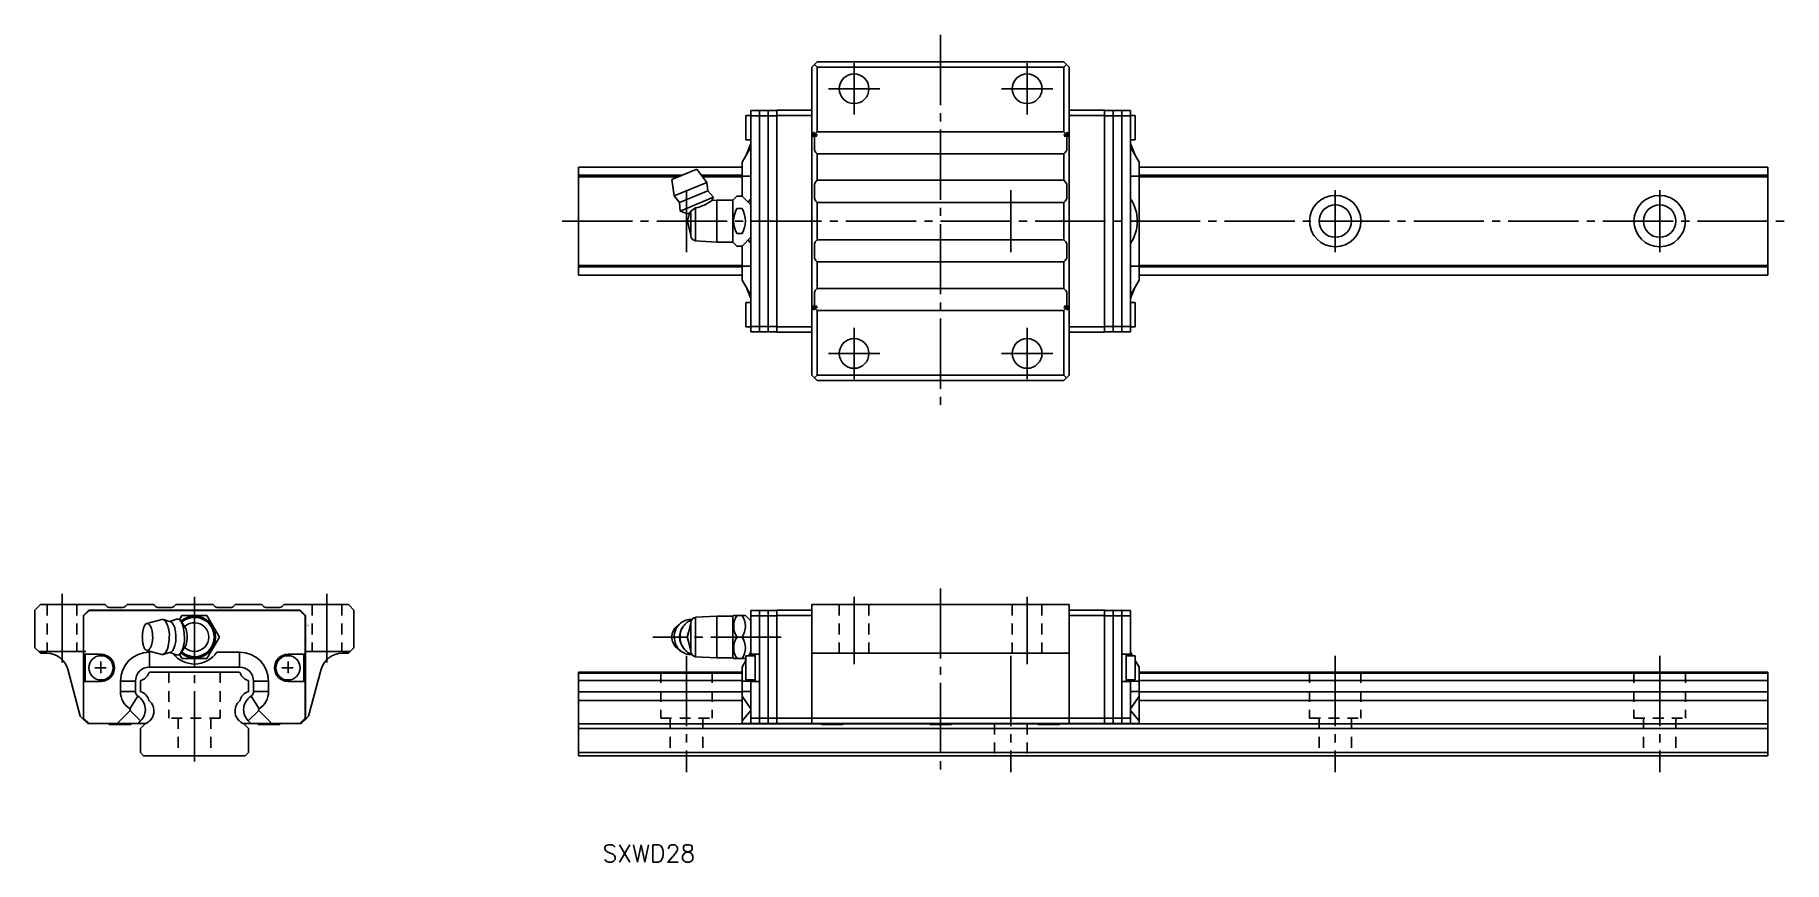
# Model space of a CAD drawing. Extents: x -49 to 274, y 874 to 1027.
import ezdxf

# ---------------------------------------------------------------- set-up
doc = ezdxf.new("R2010")
doc.units = 0
doc.linetypes.add('CENTER', pattern=[17.5, 13, -1.5, 1.5, -1.5])
doc.linetypes.add('DASHED', pattern=[3.5, 2, -1.5])
doc.layers.get('0').update_dxf_attribs({"linetype": 'CONTINUOUS'})
doc.layers.add('CENTER', color=1, linetype='CENTER')
doc.styles.get("Standard").update_dxf_attribs({"font": 'txt.shx', "bigfont": '@extfont2.shx'})

msp = doc.modelspace()

# ---------------------------------------------------------------- linework, layer by layer
at = {"color": 7, "linetype": 'CONTINUOUS'}
for p, q in [((94.86, 1021.32), (94.36, 1020.82)), ((94.36, 963.82), (94.36, 1020.82)), ((95.36, 1021.82), (94.86, 1021.32)), ((95.36, 1020.82), (94.86, 1021.32)), ((95.36, 1021.82), (140.96, 1021.82)), ((95.36, 1008.87), (95.36, 1020.82)), ((95.36, 1020.82), (140.96, 1020.82)), ((141.46, 1021.32), (140.96, 1021.82)), ((141.46, 1021.32), (140.96, 1020.82)), ((140.96, 1020.82), (140.96, 1008.87)), ((141.96, 1020.82), (141.46, 1021.32)), ((141.96, 1020.82), (141.96, 963.82)), ((83.06, 1012.82), (87.86, 1012.82)), ((83.06, 1011.82), (83.06, 1012.82)), ((83.06, 1011.82), (83.06, 1012.82)), ((83.06, 1012.82), (87.86, 1012.82)), ((84.66, 971.82), (84.66, 1012.82)), ((86.26, 971.82), (86.26, 1012.82)), ((87.86, 1012.87), (94.36, 1012.87)), ((87.86, 1011.87), (87.86, 1012.87)), ((94.36, 1012.32), (94.36, 1013.32)), ((94.36, 1011.87), (94.36, 1012.92)), ((141.96, 1012.32), (141.96, 1013.32)), ((141.96, 1012.92), (141.96, 1011.87)), ((148.46, 1012.87), (141.96, 1012.87)), ((148.46, 1011.87), (148.46, 1012.87)), ((153.26, 1012.82), (148.46, 1012.82)), ((150.06, 971.82), (150.06, 1012.82)), ((151.66, 971.82), (151.66, 1012.82)), ((153.26, 1011.82), (153.26, 1012.82)), ((82.16, 1007.37), (82.16, 1011.87)), ((83.06, 1011.87), (82.16, 1011.87)), ((83.06, 992.32), (83.06, 1011.82)), ((83.06, 1011.82), (83.06, 992.32)), ((83.06, 1011.82), (87.86, 1011.82)), ((83.06, 1011.82), (87.86, 1011.82)), ((87.86, 972.77), (87.86, 1011.87)), ((87.86, 1011.87), (94.36, 1011.87)), ((94.36, 972.32), (94.36, 1012.32)), ((94.36, 992.32), (94.36, 1011.87)), ((94.36, 992.32), (94.36, 1011.87)), ((141.96, 972.32), (141.96, 1012.32)), ((148.46, 1011.87), (141.96, 1011.87)), ((141.96, 992.32), (141.96, 1011.87)), ((141.96, 1011.87), (141.96, 992.32)), ((148.46, 972.77), (148.46, 1011.87)), ((153.26, 1011.82), (148.46, 1011.82)), ((154.16, 1011.87), (153.26, 1011.87)), ((153.26, 1011.82), (153.26, 972.82)), ((154.16, 1007.37), (154.16, 1011.87)), ((82.16, 1007.37), (83.06, 1007.37)), ((83.06, 1006.66), (82.18, 1004.5)), ((83.06, 1006.66), (82.18, 1004.5)), ((94.81, 1007.91), (94.81, 1005.74)), ((95.36, 1008.87), (95.1, 1008.62)), ((140.96, 1008.87), (95.36, 1008.87)), ((141.22, 1008.62), (140.96, 1008.87)), ((141.51, 1005.74), (141.51, 1007.91)), ((153.26, 1007.37), (154.16, 1007.37)), ((153.26, 1006.66), (154.14, 1004.5)), ((83.06, 1006.02), (81.46, 1003.25)), ((83.06, 1006.02), (81.46, 1003.25)), ((81.46, 1003.25), (81.46, 1000.65)), ((81.46, 1003.25), (81.46, 1000.65)), ((95.1, 1005.03), (95.36, 1004.77)), ((95.36, 1004.77), (140.96, 1004.77)), ((95.36, 999.87), (95.36, 1004.77)), ((140.96, 1004.77), (141.22, 1005.03)), ((140.96, 1004.77), (140.96, 999.87)), ((153.26, 1006.02), (154.86, 1003.25)), ((154.86, 1003.25), (154.86, 1000.65)), ((81.46, 1002.32), (51.16, 1002.32)), ((51.16, 1002.32), (51.16, 1000.81)), ((70.28, 1000.81), (51.16, 1000.81)), ((51.16, 1000.52), (51.16, 1000.81)), ((51.16, 984.12), (51.16, 1000.52)), ((69.59, 1000.52), (51.16, 1000.52)), ((73.07, 1001.96), (68.45, 1000.05)), ((68.45, 1000.05), (68.9, 996.99)), ((74.92, 999.48), (73.07, 1001.96)), ((81.46, 1000.81), (73.93, 1000.81)), ((81.46, 1000.52), (74.15, 1000.52)), ((81.46, 1000.65), (81.46, 996.92)), ((81.46, 1000.65), (81.46, 996.92)), ((83.06, 1000.65), (81.46, 1000.65)), ((83.06, 1000.65), (81.46, 1000.65)), ((95.36, 999.87), (95.1, 999.62)), ((140.96, 999.87), (95.36, 999.87)), ((141.22, 999.62), (140.96, 999.87)), ((153.26, 1000.65), (154.86, 1000.65)), ((271.16, 1002.32), (154.86, 1002.32)), ((271.16, 1000.81), (154.86, 1000.81)), ((154.86, 1000.65), (154.86, 992.32)), ((271.16, 1000.52), (154.86, 1000.52)), ((271.16, 1000.81), (271.16, 1002.32)), ((271.16, 1000.81), (271.16, 1000.52)), ((271.16, 1000.52), (271.16, 984.12)), ((74.92, 999.48), (68.9, 996.99)), ((68.9, 996.99), (69.86, 995.76)), ((75.1, 997.93), (69.86, 995.76)), ((76.14, 996.74), (69.97, 994.19)), ((75.1, 997.93), (74.92, 999.48)), ((76.14, 996.74), (75.1, 997.93)), ((75.86, 996.14), (76.14, 996.74)), ((80.5, 996.94), (79.76, 996.2)), ((80.5, 996.94), (81.44, 996.94)), ((83.06, 995.32), (81.44, 996.94)), ((94.81, 998.91), (94.81, 996.74)), ((141.51, 996.74), (141.51, 998.91)), ((69.86, 995.76), (69.97, 994.19)), ((69.97, 994.19), (71.36, 993.68)), ((71.36, 993.68), (71.84, 993.88)), ((71.7, 993.82), (71.36, 992.32)), ((71.84, 993.88), (71.96, 994.14)), ((71.96, 994.14), (72.84, 994.77)), ((71.96, 994.14), (71.96, 989.67)), ((72.84, 994.77), (72.84, 988.68)), ((76.76, 996.2), (75.86, 996.14)), ((75.86, 996.14), (75.86, 996.14)), ((75.86, 996.14), (75.86, 996.14)), ((76.76, 996.2), (76.76, 988.45)), ((79.76, 996.2), (76.76, 996.2)), ((79.76, 996.2), (79.76, 988.45)), ((80.5, 994.63), (81.44, 994.63)), ((95.1, 996.03), (95.36, 995.77)), ((95.36, 995.77), (140.96, 995.77)), ((95.36, 995.77), (95.36, 988.87)), ((95.36, 993.97), (95.36, 990.67)), ((140.96, 995.77), (141.22, 996.03)), ((140.96, 988.87), (140.96, 995.77)), ((140.96, 990.67), (140.96, 993.97)), ((71.36, 992.32), (71.96, 989.67)), ((80.5, 990.01), (81.44, 990.01)), ((83.06, 972.82), (83.06, 992.32)), ((83.06, 992.32), (83.06, 972.82)), ((83.06, 992.32), (83.06, 972.82)), ((83.06, 992.32), (87.86, 992.32)), ((94.36, 992.32), (94.36, 972.77)), ((94.36, 972.77), (94.36, 992.32)), ((141.96, 992.32), (141.96, 972.77)), ((141.96, 992.32), (141.96, 972.77)), ((154.86, 992.32), (154.53, 992.32)), ((154.86, 983.99), (154.86, 992.32)), ((72.84, 988.68), (76.76, 988.45)), ((76.76, 988.45), (79.76, 988.45)), ((79.76, 988.45), (80.5, 987.7)), ((80.5, 987.7), (81.44, 987.7)), ((81.44, 987.7), (83.06, 989.32)), ((81.46, 983.99), (81.46, 987.72)), ((81.46, 983.99), (81.46, 987.72)), ((81.46, 983.99), (81.46, 987.72)), ((94.81, 985.74), (94.81, 987.91)), ((95.1, 988.62), (95.36, 988.87)), ((95.36, 988.87), (140.96, 988.87)), ((140.96, 988.87), (141.22, 988.62)), ((141.51, 987.91), (141.51, 985.74)), ((81.46, 984.12), (51.16, 984.12)), ((51.16, 984.12), (51.16, 983.84)), ((81.46, 983.84), (51.16, 983.84)), ((51.16, 982.32), (51.16, 983.84)), ((81.46, 981.39), (81.46, 983.99)), ((83.06, 983.99), (81.46, 983.99)), ((81.46, 981.39), (81.46, 983.99)), ((83.06, 983.99), (81.46, 983.99)), ((81.46, 981.39), (81.46, 983.99)), ((83.06, 983.99), (81.46, 983.99)), ((95.36, 984.77), (95.1, 985.03)), ((140.96, 984.77), (95.36, 984.77)), ((95.36, 984.77), (95.36, 979.87)), ((141.22, 985.03), (140.96, 984.77)), ((140.96, 979.87), (140.96, 984.77)), ((153.26, 983.99), (154.86, 983.99)), ((271.16, 984.12), (154.86, 984.12)), ((154.86, 981.39), (154.86, 983.99)), ((271.16, 983.84), (154.86, 983.84)), ((271.16, 983.84), (271.16, 984.12)), ((271.16, 983.84), (271.16, 982.32)), ((81.46, 982.32), (51.16, 982.32)), ((83.06, 978.62), (81.46, 981.39)), ((83.06, 978.62), (81.46, 981.39)), ((83.06, 978.62), (81.46, 981.39)), ((153.26, 978.62), (154.86, 981.39)), ((271.16, 982.32), (154.86, 982.32)), ((83.06, 977.27), (82.16, 977.27)), ((82.16, 977.27), (82.16, 972.77)), ((83.06, 977.99), (82.18, 980.15)), ((83.06, 977.99), (82.18, 980.15)), ((83.06, 977.99), (82.18, 980.15)), ((94.81, 976.74), (94.81, 978.91)), ((95.1, 979.62), (95.36, 979.87)), ((95.36, 979.87), (140.96, 979.87)), ((140.96, 979.87), (141.22, 979.62)), ((141.51, 978.91), (141.51, 976.74)), ((153.26, 977.99), (154.14, 980.15)), ((154.16, 977.27), (153.26, 977.27)), ((154.16, 977.27), (154.16, 972.77)), ((95.36, 975.77), (95.1, 976.03)), ((140.96, 975.77), (95.36, 975.77)), ((95.36, 975.77), (95.36, 963.82)), ((141.22, 976.03), (140.96, 975.77)), ((140.96, 963.82), (140.96, 975.77)), ((82.16, 972.77), (83.06, 972.77)), ((83.06, 972.82), (83.06, 971.82)), ((83.06, 972.82), (83.06, 971.82)), ((83.06, 972.82), (83.06, 971.82)), ((83.06, 972.82), (87.86, 972.82)), ((83.06, 972.82), (87.86, 972.82)), ((83.06, 972.82), (87.86, 972.82)), ((83.06, 971.82), (87.86, 971.82)), ((83.06, 971.82), (87.86, 971.82)), ((83.06, 971.82), (87.86, 971.82)), ((87.86, 972.77), (94.36, 972.77)), ((87.86, 972.77), (87.86, 971.77)), ((87.86, 971.77), (94.36, 971.77)), ((94.36, 971.72), (94.36, 972.77)), ((94.36, 972.32), (94.36, 971.32)), ((148.46, 972.77), (141.96, 972.77)), ((141.96, 972.77), (141.96, 971.72)), ((141.96, 972.32), (141.96, 971.32)), ((148.46, 971.77), (141.96, 971.77)), ((153.26, 972.82), (148.46, 972.82)), ((148.46, 972.77), (148.46, 971.77)), ((153.26, 971.82), (148.46, 971.82)), ((153.26, 972.82), (153.26, 971.82)), ((153.26, 972.77), (154.16, 972.77)), ((94.36, 963.82), (94.86, 963.32)), ((95.36, 963.82), (94.86, 963.32)), ((94.86, 963.32), (95.36, 962.82)), ((95.36, 963.82), (140.96, 963.82)), ((95.36, 962.82), (140.96, 962.82)), ((141.46, 963.32), (140.96, 963.82)), ((140.96, 962.82), (141.46, 963.32)), ((141.46, 963.32), (141.96, 963.82)), ((-48.34, 921.32), (-49.34, 920.32)), ((-49.34, 920.32), (-49.34, 913.32)), ((-47.09, 921.32), (-48.34, 921.32)), ((-41.59, 921.32), (-47.09, 921.32)), ((-36.39, 921.32), (-41.59, 921.32)), ((-39.39, 920.32), (-40.39, 919.32)), ((-40.39, 919.32), (-40.39, 900.32)), ((-39.34, 920.22), (-40.34, 919.22)), ((-39.34, 920.22), (-40.34, 919.22)), ((-40.34, 919.22), (-40.34, 912.12)), ((-40.34, 919.22), (-40.34, 912.12)), ((-39.84, 921.32), (-38.34, 921.32)), ((-0.29, 920.32), (-39.39, 920.32)), ((-39.34, 920.22), (-19.84, 920.22)), ((-19.84, 920.22), (-39.34, 920.22)), ((-36.13, 921.07), (-36.39, 921.32)), ((-33.26, 920.77), (-35.43, 920.77)), ((-32.29, 921.32), (-32.55, 921.07)), ((-27.39, 921.32), (-32.29, 921.32)), ((-27.13, 921.07), (-27.39, 921.32)), ((-24.26, 920.77), (-26.43, 920.77)), ((-23.29, 921.32), (-23.55, 921.07)), ((-16.39, 921.32), (-23.29, 921.32)), ((-22.61, 918.52), (-22.15, 919.32)), ((-22.15, 919.32), (-17.53, 919.32)), ((-18.19, 921.32), (-21.49, 921.32)), ((-21.49, 921.32), (-18.19, 921.32)), ((-19.84, 920.22), (-0.34, 920.22)), ((-19.84, 920.22), (-0.34, 920.22)), ((-0.34, 920.22), (-19.84, 920.22)), ((-17.53, 919.32), (-15.22, 915.32)), ((-16.13, 921.07), (-16.39, 921.32)), ((-13.26, 920.77), (-15.43, 920.77)), ((-12.29, 921.32), (-12.55, 921.07)), ((-7.39, 921.32), (-12.29, 921.32)), ((-7.13, 921.07), (-7.39, 921.32)), ((-4.26, 920.77), (-6.43, 920.77)), ((-3.29, 921.32), (-3.55, 921.07)), ((1.91, 921.32), (-3.29, 921.32)), ((-1.34, 921.32), (0.16, 921.32)), ((-0.34, 920.22), (0.66, 919.22)), ((-0.34, 920.22), (0.66, 919.22)), ((-0.34, 920.22), (0.66, 919.22)), ((-0.29, 920.32), (0.71, 919.32)), ((0.66, 919.22), (0.66, 912.12)), ((0.66, 919.22), (0.66, 912.12)), ((0.66, 919.22), (0.66, 912.12)), ((0.71, 919.32), (0.71, 900.32)), ((1.91, 921.32), (7.41, 921.32)), ((8.66, 921.32), (7.41, 921.32)), ((9.66, 920.32), (8.66, 921.32)), ((9.66, 913.32), (9.66, 920.32)), ((76.76, 919.2), (72.84, 918.97)), ((72.84, 918.97), (72.84, 911.68)), ((79.76, 919.2), (76.76, 919.2)), ((76.76, 919.2), (76.76, 911.45)), ((79.88, 919.32), (79.76, 919.2)), ((79.76, 919.2), (79.76, 911.45)), ((79.88, 919.32), (80.5, 919.32)), ((80.5, 919.32), (81.44, 919.32)), ((81.44, 919.32), (82.06, 919.32)), ((83.06, 918.32), (82.06, 919.32)), ((83.06, 920.22), (83.06, 919.22)), ((83.06, 920.22), (87.86, 920.22)), ((83.06, 920.22), (83.06, 919.22)), ((83.06, 920.22), (87.86, 920.22)), ((83.06, 920.22), (83.06, 919.22)), ((83.06, 920.22), (87.86, 920.22)), ((83.06, 919.22), (87.86, 919.22)), ((83.06, 919.22), (83.06, 912.12)), ((83.06, 919.22), (83.06, 912.12)), ((83.06, 919.22), (87.86, 919.22)), ((83.06, 919.22), (83.06, 912.12)), ((83.06, 919.22), (87.86, 919.22)), ((84.66, 899.32), (84.66, 920.22)), ((86.26, 899.32), (86.26, 920.22)), ((87.86, 920.32), (94.36, 920.32)), ((87.86, 920.32), (87.86, 919.32)), ((87.86, 919.32), (94.36, 919.32)), ((87.86, 919.32), (87.86, 900.32)), ((141.96, 921.32), (94.36, 921.32)), ((94.36, 921.32), (94.36, 920.32)), ((94.36, 920.32), (94.36, 913.82)), ((141.96, 921.32), (141.96, 920.32)), ((148.46, 920.32), (141.96, 920.32)), ((141.96, 920.32), (141.96, 913.82)), ((148.46, 919.32), (141.96, 919.32)), ((148.46, 920.32), (148.46, 919.32)), ((153.26, 920.22), (148.46, 920.22)), ((148.46, 919.32), (148.46, 900.32)), ((153.26, 919.22), (148.46, 919.22)), ((150.06, 899.32), (150.06, 920.22)), ((151.66, 899.32), (151.66, 920.22)), ((153.26, 920.22), (153.26, 919.22)), ((153.26, 919.22), (153.26, 912.12)), ((-25.89, 918.56), (-28.63, 917.81)), ((-25.61, 918.56), (-25.89, 918.56)), ((-24.24, 918.14), (-25.61, 918.56)), ((-23.16, 918.63), (-24.38, 918.18)), ((-21.98, 917.74), (-22.41, 918.3)), ((-21.66, 917.26), (-21.98, 917.74)), ((-21.4, 916.76), (-21.66, 917.26)), ((70.07, 917.9), (69.35, 917.3)), ((71.96, 917.97), (71.36, 915.32)), ((71.96, 917.97), (71.96, 912.67)), ((-49.34, 913.32), (-48.64, 912.62)), ((-48.64, 912.62), (-48.34, 912.32)), ((-48.64, 912.62), (-47.09, 912.62)), ((-48.34, 912.32), (-47.14, 912.32)), ((-47.09, 912.62), (-41.59, 912.62)), ((-41.59, 912.62), (-39.94, 912.62)), ((-28.63, 912.84), (-25.89, 912.08)), ((-28.17, 912.52), (-28.17, 909.75)), ((-28.17, 912.52), (-28.17, 909.75)), ((-25.61, 912.09), (-24.24, 912.51)), ((-24.38, 912.46), (-23.16, 912.02)), ((-22.41, 912.34), (-21.98, 912.9)), ((-21.98, 912.9), (-21.66, 913.39)), ((-21.66, 913.39), (-21.4, 913.89)), ((-15.22, 915.32), (-17.53, 911.32)), ((-11.51, 912.52), (-15.7, 912.52)), ((-11.51, 912.52), (-15.7, 912.52)), ((-11.51, 912.52), (-15.7, 912.52)), ((-11.51, 912.52), (-11.51, 909.75)), ((-11.51, 912.52), (-11.51, 909.75)), ((-11.51, 912.52), (-11.51, 909.75)), ((0.71, 912.62), (1.91, 912.62)), ((7.41, 912.62), (1.91, 912.62)), ((7.41, 912.62), (8.96, 912.62)), ((8.66, 912.32), (7.46, 912.32)), ((8.96, 912.62), (8.66, 912.32)), ((8.96, 912.62), (9.66, 913.32)), ((71.36, 915.32), (71.96, 912.67)), ((80.5, 915.32), (81.44, 915.32)), ((83.06, 912.52), (82.68, 911.87)), ((83.06, 912.52), (82.68, 911.87)), ((83.06, 912.52), (82.68, 911.87)), ((94.36, 913.82), (94.36, 900.32)), ((94.36, 912.32), (141.96, 912.32)), ((141.96, 913.82), (141.96, 900.32)), ((153.26, 912.52), (153.63, 911.87)), ((-43.28, 909.36), (-40.96, 900.69)), ((-40.34, 912.12), (-37.14, 912.12)), ((-40.34, 912.12), (-37.14, 912.12)), ((-40.09, 912.12), (-40.09, 907.12)), ((-40.09, 912.12), (-40.09, 907.12)), ((-38.29, 909.62), (-36.19, 909.62)), ((-37.14, 910.82), (-37.14, 908.62)), ((-28.17, 909.75), (-19.84, 909.75)), ((-28.17, 909.75), (-19.84, 909.75)), ((-25.61, 912.09), (-25.89, 912.08)), ((-22.15, 911.32), (-22.61, 912.13)), ((-17.53, 911.32), (-22.15, 911.32)), ((-11.51, 909.75), (-19.84, 909.75)), ((-11.51, 909.75), (-19.84, 909.75)), ((-11.51, 909.75), (-19.84, 909.75)), ((-3.69, 909.62), (-1.59, 909.62)), ((0.66, 912.12), (-2.54, 912.12)), ((0.66, 912.12), (-2.54, 912.12)), ((0.66, 912.12), (-2.54, 912.12)), ((-2.54, 910.82), (-2.54, 908.62)), ((0.41, 912.12), (0.41, 907.12)), ((0.41, 912.12), (0.41, 907.12)), ((3.6, 909.36), (1.27, 900.69)), ((72.84, 911.68), (76.76, 911.45)), ((76.76, 911.45), (79.76, 911.45)), ((79.76, 911.45), (79.88, 911.32)), ((80.5, 911.32), (79.88, 911.32)), ((80.5, 911.32), (81.44, 911.32)), ((82.06, 911.32), (81.44, 911.32)), ((82.16, 910.96), (81.46, 909.75)), ((82.16, 910.96), (81.46, 909.75)), ((82.16, 910.96), (81.46, 909.75)), ((81.46, 907.15), (81.46, 909.75)), ((81.46, 907.15), (81.46, 909.75)), ((81.46, 907.15), (81.46, 909.75)), ((82.06, 911.32), (82.16, 911.42)), ((82.16, 911.87), (82.16, 907.37)), ((83.86, 911.87), (82.16, 911.87)), ((82.61, 911.87), (82.78, 912.05)), ((83.06, 911.87), (83.06, 912.12)), ((83.06, 912.12), (84.66, 912.12)), ((83.06, 911.87), (83.06, 912.12)), ((83.06, 912.12), (84.66, 912.12)), ((83.06, 911.87), (83.06, 912.12)), ((83.06, 912.12), (84.66, 912.12)), ((83.86, 912.12), (83.86, 907.12)), ((83.86, 912.12), (83.86, 907.12)), ((153.26, 912.12), (151.66, 912.12)), ((152.46, 912.12), (152.46, 907.12)), ((154.16, 911.87), (152.46, 911.87)), ((153.26, 911.87), (153.26, 912.12)), ((154.16, 911.87), (154.16, 907.37)), ((154.16, 910.96), (154.86, 909.75)), ((154.86, 907.15), (154.86, 909.75)), ((-40.34, 907.12), (-40.34, 900.32)), ((-40.34, 907.12), (-40.34, 900.32)), ((-37.14, 907.12), (-40.34, 907.12)), ((-37.14, 907.12), (-40.34, 907.12)), ((-33.54, 907.15), (-30.77, 907.15)), ((-33.54, 907.15), (-30.77, 907.15)), ((-33.54, 905.24), (-33.54, 907.15)), ((-33.54, 905.24), (-33.54, 907.15)), ((-30.77, 905.24), (-30.77, 907.15)), ((-30.77, 905.24), (-30.77, 907.15)), ((-29.84, 907.26), (-29.84, 905.18)), ((-28.04, 908.82), (-28.33, 908.66)), ((-11.64, 908.82), (-28.04, 908.82)), ((-11.64, 908.82), (-11.36, 908.66)), ((-9.84, 907.26), (-9.84, 905.18)), ((-6.14, 907.15), (-8.91, 907.15)), ((-6.14, 907.15), (-8.91, 907.15)), ((-6.14, 907.15), (-8.91, 907.15)), ((-8.91, 905.24), (-8.91, 907.15)), ((-8.91, 905.24), (-8.91, 907.15)), ((-8.91, 905.24), (-8.91, 907.15)), ((-6.14, 905.24), (-6.14, 907.15)), ((-6.14, 905.24), (-6.14, 907.15)), ((-6.14, 905.24), (-6.14, 907.15)), ((-2.54, 907.12), (0.66, 907.12)), ((-2.54, 907.12), (0.66, 907.12)), ((-2.54, 907.12), (0.66, 907.12)), ((0.66, 907.12), (0.66, 900.32)), ((0.66, 907.12), (0.66, 900.32)), ((0.66, 907.12), (0.66, 900.32)), ((81.46, 908.82), (51.16, 908.82)), ((51.16, 908.82), (51.16, 908.66)), ((81.46, 908.66), (51.16, 908.66)), ((51.16, 907.26), (51.16, 908.66)), ((81.46, 907.26), (51.16, 907.26)), ((51.16, 907.26), (51.16, 905.18)), ((81.46, 905.24), (81.46, 907.15)), ((83.06, 907.15), (81.46, 907.15)), ((81.46, 905.24), (81.46, 907.15)), ((83.06, 907.15), (81.46, 907.15)), ((81.46, 905.24), (81.46, 907.15)), ((83.06, 907.15), (81.46, 907.15)), ((82.16, 907.37), (83.86, 907.37)), ((83.06, 907.12), (83.06, 907.37)), ((83.06, 907.12), (83.06, 907.37)), ((83.06, 907.12), (83.06, 907.37)), ((83.06, 907.12), (83.06, 900.32)), ((83.06, 907.12), (84.66, 907.12)), ((83.06, 907.12), (83.06, 900.32)), ((83.06, 907.12), (84.66, 907.12)), ((83.06, 907.12), (84.66, 907.12)), ((83.06, 907.12), (83.06, 900.32)), ((153.26, 907.12), (151.66, 907.12)), ((152.46, 907.37), (154.16, 907.37)), ((153.26, 907.12), (153.26, 907.37)), ((153.26, 907.15), (154.86, 907.15)), ((153.26, 907.12), (153.26, 900.32)), ((271.16, 908.82), (154.86, 908.82)), ((271.16, 908.66), (154.86, 908.66)), ((271.16, 907.26), (154.86, 907.26)), ((154.86, 905.24), (154.86, 907.15)), ((271.16, 908.66), (271.16, 908.82)), ((271.16, 908.66), (271.16, 907.26)), ((271.16, 905.18), (271.16, 907.26)), ((-33.54, 905.24), (-30.77, 905.24)), ((-33.54, 905.24), (-30.77, 905.24)), ((-31.79, 902.05), (-30.31, 904.39)), ((-31.79, 902.05), (-30.31, 904.39)), ((-7.9, 902.05), (-9.38, 904.39)), ((-7.9, 902.05), (-9.38, 904.39)), ((-7.9, 902.05), (-9.38, 904.39)), ((-6.14, 905.24), (-8.91, 905.24)), ((-6.14, 905.24), (-8.91, 905.24)), ((-6.14, 905.24), (-8.91, 905.24)), ((81.46, 905.18), (51.16, 905.18)), ((51.16, 903.56), (51.16, 905.18)), ((81.46, 903.56), (51.16, 903.56)), ((51.16, 899.27), (51.16, 903.56)), ((83.06, 905.24), (81.46, 905.24)), ((81.46, 904.39), (81.46, 905.24)), ((83.06, 905.24), (81.46, 905.24)), ((81.46, 904.39), (81.46, 905.24)), ((83.06, 905.24), (81.46, 905.24)), ((81.46, 904.39), (81.46, 905.24)), ((81.46, 899.78), (81.46, 904.39)), ((83.06, 902.05), (81.46, 904.39)), ((81.46, 899.78), (81.46, 904.39)), ((83.06, 902.05), (81.46, 904.39)), ((81.46, 899.78), (81.46, 904.39)), ((83.06, 902.05), (81.46, 904.39)), ((153.26, 905.24), (154.86, 905.24)), ((153.26, 902.05), (154.86, 904.39)), ((154.86, 904.39), (154.86, 905.24)), ((271.16, 905.18), (154.86, 905.18)), ((154.86, 899.78), (154.86, 904.39)), ((271.16, 903.56), (154.86, 903.56)), ((271.16, 905.18), (271.16, 903.56)), ((271.16, 903.56), (271.16, 899.27)), ((-40.96, 900.69), (-39.94, 899.67)), ((-40.59, 900.32), (-39.59, 899.32)), ((-39.59, 899.32), (-40.59, 900.32)), ((-40.39, 900.32), (-39.39, 899.32)), ((-40.34, 900.32), (-39.34, 899.32)), ((-40.34, 900.32), (-39.34, 899.32)), ((-39.94, 899.67), (-39.59, 899.32)), ((-34.17, 899.32), (-31.75, 901.74)), ((-34.17, 899.32), (-31.75, 901.74)), ((-31.75, 901.74), (-29.8, 899.78)), ((-31.75, 901.74), (-29.8, 899.78)), ((-30.26, 899.32), (-29.8, 899.78)), ((-30.26, 899.32), (-29.8, 899.78)), ((-7.93, 901.74), (-9.89, 899.78)), ((-7.93, 901.74), (-9.89, 899.78)), ((-7.93, 901.74), (-9.89, 899.78)), ((-9.43, 899.32), (-9.89, 899.78)), ((-9.43, 899.32), (-9.89, 899.78)), ((-9.43, 899.32), (-9.89, 899.78)), ((-5.51, 899.32), (-7.93, 901.74)), ((-5.51, 899.32), (-7.93, 901.74)), ((-5.51, 899.32), (-7.93, 901.74)), ((0.66, 900.32), (-0.34, 899.32)), ((0.66, 900.32), (-0.34, 899.32)), ((0.66, 900.32), (-0.34, 899.32)), ((0.71, 900.32), (-0.29, 899.32)), ((0.91, 900.32), (-0.09, 899.32)), ((0.91, 900.32), (-0.09, 899.32)), ((-0.09, 899.32), (0.26, 899.67)), ((1.27, 900.69), (0.26, 899.67)), ((83.06, 901.74), (81.46, 899.78)), ((83.06, 901.74), (81.46, 899.78)), ((83.06, 901.74), (81.46, 899.78)), ((81.46, 899.32), (81.46, 899.78)), ((81.46, 899.32), (81.46, 899.78)), ((81.46, 899.32), (81.46, 899.78)), ((83.06, 900.32), (83.06, 899.32)), ((83.06, 900.32), (87.86, 900.32)), ((83.06, 900.32), (83.06, 899.32)), ((83.06, 900.32), (87.86, 900.32)), ((83.06, 900.32), (87.86, 900.32)), ((83.06, 900.32), (83.06, 899.32)), ((87.86, 900.32), (94.36, 900.32)), ((87.86, 900.32), (87.86, 899.32)), ((141.96, 900.32), (94.36, 900.32)), ((94.36, 900.32), (94.36, 899.32)), ((148.46, 900.32), (141.96, 900.32)), ((141.96, 900.32), (141.96, 899.32)), ((153.26, 900.32), (148.46, 900.32)), ((148.46, 900.32), (148.46, 899.32)), ((153.26, 901.74), (154.86, 899.78)), ((153.26, 900.32), (153.26, 899.32)), ((154.86, 899.32), (154.86, 899.78)), ((-39.59, 899.32), (-39.39, 899.32)), ((-39.39, 899.32), (-39.34, 899.32)), ((-39.34, 899.32), (-34.17, 899.32)), ((-39.34, 899.32), (-34.17, 899.32)), ((-35.64, 899.32), (-35.64, 899.12)), ((-31.64, 899.12), (-35.64, 899.12)), ((-34.17, 899.32), (-30.26, 899.32)), ((-34.17, 899.32), (-30.26, 899.32)), ((-31.64, 899.12), (-31.64, 899.32)), ((-30.26, 899.32), (-28.86, 899.32)), ((-30.26, 899.32), (-28.86, 899.32)), ((-28.99, 899.27), (-29.84, 898.42)), ((-29.84, 898.42), (-29.84, 893.92)), ((-9.43, 899.32), (-10.82, 899.32)), ((-9.43, 899.32), (-10.82, 899.32)), ((-9.43, 899.32), (-10.82, 899.32)), ((-10.69, 899.27), (-9.84, 898.42)), ((-9.84, 898.42), (-9.84, 893.92)), ((-5.51, 899.32), (-9.43, 899.32)), ((-5.51, 899.32), (-9.43, 899.32)), ((-5.51, 899.32), (-9.43, 899.32)), ((-8.04, 899.32), (-8.04, 899.12)), ((-8.04, 899.12), (-4.04, 899.12)), ((-0.34, 899.32), (-5.51, 899.32)), ((-0.34, 899.32), (-5.51, 899.32)), ((-0.34, 899.32), (-5.51, 899.32)), ((-4.04, 899.12), (-4.04, 899.32)), ((-0.29, 899.32), (-0.34, 899.32)), ((-0.09, 899.32), (-0.29, 899.32)), ((96.16, 899.27), (51.16, 899.27)), ((51.16, 899.27), (51.16, 898.42)), ((271.16, 898.42), (51.16, 898.42)), ((51.16, 898.42), (51.16, 893.92)), ((83.06, 899.32), (81.46, 899.32)), ((83.06, 899.32), (81.46, 899.32)), ((83.06, 899.32), (81.46, 899.32)), ((83.06, 899.32), (87.86, 899.32)), ((83.06, 899.32), (87.86, 899.32)), ((83.06, 899.32), (87.86, 899.32)), ((87.86, 899.32), (94.36, 899.32)), ((141.96, 899.32), (94.36, 899.32)), ((96.16, 899.32), (96.16, 899.12)), ((96.16, 899.12), (100.16, 899.12)), ((100.16, 899.12), (100.16, 899.32)), ((116.16, 899.27), (100.16, 899.27)), ((116.16, 899.32), (116.16, 899.12)), ((116.16, 899.12), (120.16, 899.12)), ((120.16, 899.12), (120.16, 899.32)), ((136.16, 899.27), (120.16, 899.27)), ((136.16, 899.32), (136.16, 899.12)), ((136.16, 899.12), (140.16, 899.12)), ((140.16, 899.12), (140.16, 899.32)), ((271.16, 899.27), (140.16, 899.27)), ((148.46, 899.32), (141.96, 899.32)), ((153.26, 899.32), (148.46, 899.32)), ((153.26, 899.32), (154.86, 899.32)), ((271.16, 898.42), (271.16, 899.27)), ((271.16, 893.92), (271.16, 898.42)), ((-29.84, 893.92), (-29.24, 893.32)), ((-29.24, 893.32), (-10.44, 893.32)), ((-9.84, 893.92), (-10.44, 893.32)), ((271.16, 893.92), (51.16, 893.92)), ((51.16, 893.92), (51.16, 893.32)), ((271.16, 893.32), (51.16, 893.32)), ((271.16, 893.32), (271.16, 893.92))]:
    msp.add_line(p, q, dxfattribs=at)
at = {"color": 3, "linetype": 'DASHED'}
for p, q in [((-47.09, 921.32), (-47.09, 912.62)), ((-41.59, 921.32), (-41.59, 912.62)), ((1.91, 921.32), (1.91, 912.62)), ((7.41, 921.32), (7.41, 912.62)), ((99.41, 921.32), (99.41, 912.32)), ((104.91, 921.32), (104.91, 912.32)), ((131.41, 921.32), (131.41, 912.32)), ((136.91, 921.32), (136.91, 912.32)), ((-24.59, 908.82), (-24.59, 900.32)), ((-15.09, 908.82), (-15.09, 900.32)), ((66.41, 908.82), (66.41, 900.32)), ((75.91, 908.82), (75.91, 900.32)), ((186.41, 908.82), (186.41, 900.32)), ((195.91, 908.82), (195.91, 900.32)), ((246.41, 908.82), (246.41, 900.32)), ((255.91, 908.82), (255.91, 900.32)), ((-15.09, 900.32), (-24.59, 900.32)), ((-22.84, 900.32), (-22.84, 893.32)), ((-16.84, 900.32), (-16.84, 893.32)), ((66.41, 900.32), (75.91, 900.32)), ((68.16, 900.32), (68.16, 893.32)), ((74.16, 900.32), (74.16, 893.32)), ((186.41, 900.32), (195.91, 900.32)), ((188.16, 900.32), (188.16, 893.32)), ((194.16, 900.32), (194.16, 893.32)), ((246.41, 900.32), (255.91, 900.32)), ((248.16, 900.32), (248.16, 893.32)), ((254.16, 900.32), (254.16, 893.32)), ((128.16, 899.27), (128.16, 893.32)), ((134.16, 899.27), (134.16, 893.32))]:
    msp.add_line(p, q, dxfattribs=at)
at = {"color": 7, "linetype": 'CONTINUOUS', "const_width": 1}
for points in [[(95.1, 1008.62), (95.07, 1008.58), (95.04, 1008.54), (95, 1008.5), (94.98, 1008.46), (94.95, 1008.42), (94.93, 1008.38), (94.9, 1008.34), (94.88, 1008.29), (94.87, 1008.25), (94.85, 1008.2), (94.84, 1008.15), (94.83, 1008.1), (94.82, 1008.06), (94.81, 1008.01), (94.81, 1007.96), (94.81, 1007.91)], [(141.51, 1007.91), (141.51, 1007.96), (141.5, 1008.01), (141.5, 1008.06), (141.49, 1008.1), (141.48, 1008.15), (141.47, 1008.2), (141.45, 1008.25), (141.43, 1008.29), (141.41, 1008.34), (141.39, 1008.38), (141.37, 1008.42), (141.34, 1008.46), (141.31, 1008.5), (141.28, 1008.54), (141.25, 1008.58), (141.22, 1008.62)], [(95.1, 976.03), (95.07, 976.07), (95.04, 976.1), (95, 976.14), (94.98, 976.18), (94.95, 976.22), (94.93, 976.27), (94.9, 976.31), (94.88, 976.35), (94.87, 976.4), (94.85, 976.45), (94.84, 976.49), (94.83, 976.54), (94.82, 976.59), (94.81, 976.64), (94.81, 976.69), (94.81, 976.74)], [(141.51, 976.74), (141.51, 976.69), (141.5, 976.64), (141.5, 976.59), (141.49, 976.54), (141.48, 976.49), (141.47, 976.45), (141.45, 976.4), (141.43, 976.35), (141.41, 976.31), (141.39, 976.27), (141.37, 976.22), (141.34, 976.18), (141.31, 976.14), (141.28, 976.1), (141.25, 976.07), (141.22, 976.03)]]:
    msp.add_lwpolyline(points, dxfattribs=at)
at = {"color": 7, "linetype": 'CONTINUOUS'}
for centre, radius in [((102.16, 1016.82), 2.75), ((134.16, 1016.82), 2.75), ((191.16, 992.32), 4.75), ((251.16, 992.32), 4.75), ((191.16, 992.32), 3), ((251.16, 992.32), 3), ((102.16, 967.82), 2.75), ((134.16, 967.82), 2.75), ((-37.14, 909.62), 2.25), ((-2.54, 909.62), 2.25)]:
    msp.add_circle(centre, radius, dxfattribs=at)
for centre, radius, start, end in [((95.81, 1005.74), 1, 180, 225), ((140.51, 1005.74), 1, 315, 0), ((95.81, 998.91), 1, 135, 180), ((140.51, 998.91), 1, 0, 45), ((86.2, 993.81), 4.11, 139.8147, 151.2732), ((86.2, 993.81), 4.11, 139.8147, 151.2732), ((95.81, 996.74), 1, 180, 225), ((140.51, 996.74), 1, 315, 0), ((147.86, 992.54), 6.67, 358.1073, 36.0009), ((71.44, 1001.88), 7.24, 281.1312, 307.648), ((84.5, 992.32), 4.62, 150.0092, 209.9908), ((77.44, 992.32), 4.62, 330.0001, 29.9999), ((147.86, 992.1), 6.67, 323.9991, 1.8927), ((72.96, 989.67), 1, 180, 263.2229), ((86.2, 990.83), 4.11, 208.7268, 220.1853), ((86.2, 990.83), 4.11, 208.7268, 220.1853), ((86.2, 990.83), 4.11, 208.7268, 220.1853), ((95.81, 987.91), 1, 135, 180), ((140.51, 987.91), 1, 0, 45), ((95.81, 985.74), 1, 180, 225), ((140.51, 985.74), 1, 315, 0), ((95.81, 978.91), 1, 135, 180), ((140.51, 978.91), 1, 0, 45), ((-35.43, 921.77), 1, 225, 270), ((-33.26, 921.77), 1, 270, 315), ((-26.43, 921.77), 1, 225, 270), ((-24.26, 921.77), 1, 270, 315), ((-19.84, 915.32), 3.88, 229.2393, 130.7607), ((-19.84, 915.32), 3.64, 229.0058, 130.9942), ((-15.43, 921.77), 1, 225, 270), ((-13.26, 921.77), 1, 270, 315), ((-6.43, 921.77), 1, 225, 270), ((-4.26, 921.77), 1, 270, 315), ((72.96, 917.97), 1, 96.7771, 180), ((83.43, 917.32), 3.54, 145.6279, 214.3721), ((78.52, 917.32), 3.54, 325.6279, 34.3721), ((-27.66, 915.61), 1.81, 173.733, 180.0616), ((-33.19, 915.6), 3.71, 356.9724, 0.0616), ((-33.31, 916.23), 3.87, 353.733, 356.7047), ((-27.68, 915.91), 1.77, 170.1836, 176.7047), ((-33.68, 916.95), 4.32, 350.1836, 352.8665), ((-27.73, 916.2), 1.68, 165.9229, 172.8665), ((-34.9, 918), 5.71, 345.9229, 347.9835), ((-27.83, 916.49), 1.51, 160.0922, 167.9835), ((-51.1, 924.92), 23.24, 340.0922, 340.6158), ((-28.07, 916.82), 1.18, 149.9462, 160.6158), ((-27, 916.2), 2.41, 144.2871, 149.9462), ((-28.57, 917.32), 0.49, 97.1639, 144.2871), ((-28.67, 917.18), 0.628, 42.7713, 85.8209), ((-29.5, 916.42), 1.76, 34.4113, 42.7713), ((-29.18, 916.63), 1.37, 24.8028, 34.4113), ((-33.5, 914.64), 6.13, 22.7591, 24.8028), ((-29.54, 916.3), 1.84, 16.1339, 22.7591), ((-61.2, 907.14), 34.79, 15.7913, 16.1339), ((-29.76, 916.03), 2.12, 10.2366, 15.7913), ((3.28, 922), 31.46, 190.2366, 190.607), ((-29.89, 915.79), 2.29, 5.5412, 10.607), ((-11.39, 917.58), 16.29, 185.5412, 186.2483), ((-29.95, 915.55), 2.37, 1.408, 6.2483), ((-14.02, 915.94), 13.57, 181.408, 182.2531), ((-26.02, 917.56), 1.08, 21.0278, 67.2834), ((-45.58, 910.05), 22.03, 18.6519, 21.0278), ((-28.7, 915.75), 4.21, 354.2322, 18.6519), ((-24.83, 916.88), 1.39, 55.0676, 65.0564), ((-24.4, 917.49), 0.646, 25.4744, 55.0676), ((-3.38, 927.5), 22.64, 205.4744, 206.7542), ((-24.84, 916.68), 1.4, 7.3483, 26.7542), ((1.6, 920.09), 25.26, 187.3483, 189.748), ((-25.08, 915.51), 1.81, 354.0912, 9.748), ((-22.98, 918.15), 0.511, 60.8171, 110.5992), ((-23.21, 917.74), 0.984, 34.9878, 60.8171), ((-25.05, 916.45), 3.23, 7.3525, 34.9878), ((-43.9, 914.02), 22.23, 3.3561, 7.3525), ((-19.84, 915.32), 2.65, 226.8285, 133.1715), ((-26.5, 915.32), 5.31, 344.3386, 15.6614), ((0.66, 918.1), 0.8, 307.9799, 308.6821), ((9.16, 917.85), 0.8, 307.9799, 308.6822), ((71.2, 915.31), 2.75, 156.3696, 179.7225), ((70.91, 915.44), 2.43, 129.9202, 156.3696), ((72.34, 915.33), 3.45, 155.8923, 180.1998), ((72.2, 915.4), 3.29, 130.7852, 155.8923), ((73, 915.31), 3.14, 141.4466, 179.7942), ((73.43, 915.34), 3.46, 163.2854, 180.3436), ((71.92, 915.73), 2.86, 85.1547, 130.7852), ((73.57, 915.3), 3.61, 146.9357, 163.2854), ((73.16, 915.57), 3.11, 109.6894, 146.9357), ((73.76, 915.33), 2.4, 154.7068, 179.7781), ((-47.14, 908.32), 4, 15.0009, 89.9991), ((-28.17, 907.15), 5.37, 90.0008, 179.9992), ((-28.17, 907.15), 5.37, 90.0008, 179.9992), ((-27.66, 915.31), 1.83, 176.9724, 183.2469), ((-33.19, 915), 3.72, 0.1617, 3.2469), ((-27.66, 915.01), 1.81, 180.1617, 186.4986), ((-33.33, 914.37), 3.89, 3.5403, 6.4986), ((-27.69, 914.72), 1.77, 183.5403, 190.0814), ((-33.73, 913.64), 4.37, 7.4277, 10.0814), ((-27.73, 914.43), 1.67, 187.4277, 194.4141), ((-35.07, 912.54), 5.9, 12.4183, 14.4141), ((-27.85, 914.13), 1.5, 192.4183, 200.4132), ((-62.8, 901.12), 35.8, 20.0721, 20.4132), ((-28.09, 913.8), 1.15, 200.0721, 211.1208), ((-27.32, 914.27), 2.06, 211.1208, 217.8884), ((-28.56, 913.3), 0.477, 217.8884, 242.119), ((-28.61, 913.22), 0.381, 242.119, 267.2598), ((-28.66, 913.43), 0.597, 273.2202, 298.7005), ((-28.66, 913.43), 0.589, 298.7005, 314.972), ((-29.37, 914.14), 1.59, 314.972, 324.4048), ((-29.15, 913.98), 1.33, 324.4048, 334.4057), ((-33.02, 915.84), 5.62, 334.4057, 336.6464), ((-29.52, 914.33), 1.81, 336.6464, 343.3865), ((-55.33, 922.03), 28.74, 343.3865, 343.8022), ((-29.75, 914.6), 2.1, 343.8022, 349.4059), ((6.38, 907.84), 34.65, 169.0693, 169.4059), ((-29.88, 914.84), 2.28, 349.0693, 354.1585), ((-11.03, 912.91), 16.67, 173.4671, 174.1585), ((-29.95, 915.08), 2.37, 353.4671, 358.3172), ((-13.94, 914.61), 13.64, 177.4766, 178.3172), ((-29.97, 915.31), 2.4, 357.4766, 2.2531), ((-26.77, 913.81), 2.08, 304.0454, 352.8838), ((-99.8, 922.93), 75.68, 352.8838, 354.2322), ((-24.54, 913.3), 0.842, 290.5673, 338.4782), ((-44, 920.97), 21.76, 338.4782, 340.7177), ((-25.97, 914.66), 2.66, 340.7177, 1.156), ((-18.37, 914.81), 4.94, 174.0912, 181.156), ((-22.9, 912.61), 0.561, 300.5653, 331.7244), ((-27.89, 915.29), 6.23, 331.7244, 345.9353), ((-26.81, 915.02), 5.12, 345.9353, 3.3561), ((-19.84, 915.32), 5, 270.0118, 325.9324), ((-19.84, 915.32), 5, 270.0118, 325.9324), ((-19.84, 915.32), 5, 270.0118, 325.9324), ((-11.51, 907.15), 5.37, 0.0008, 89.9992), ((-11.51, 907.15), 5.37, 0.0008, 89.9992), ((-11.51, 907.15), 5.37, 0.0008, 89.9992), ((7.46, 908.32), 4, 90.0009, 164.9991), ((71.08, 915.31), 2.63, 179.7225, 204.1854), ((70.99, 915.27), 2.53, 204.1854, 229.5249), ((72.46, 915.34), 3.56, 180.1998, 203.7081), ((72.11, 915.18), 3.19, 203.7081, 230.0021), ((100.75, 950.15), 48.38, 229.5249, 230.6346), ((72.85, 915.31), 2.98, 179.7942, 196.5767), ((73.73, 915.35), 3.76, 180.3436, 196.0273), ((73.08, 915.38), 3.23, 196.5767, 217.9131), ((71.96, 915.01), 2.95, 230.0021, 251.8623), ((73.32, 915.23), 3.33, 196.0273, 213.7038), ((73.34, 915.24), 3.36, 213.7038, 231.0042), ((73.05, 914.89), 2.9, 231.0042, 250.9998), ((73.82, 915.34), 2.46, 180.3823, 205.1326), ((72.96, 912.67), 1, 180, 263.2229), ((83.43, 913.32), 3.54, 145.6279, 214.3721), ((78.52, 913.32), 3.54, 325.6279, 34.3721), ((120.72, 911.18), 37.68, 177.9624, 178.5672), ((120.7, 911.18), 37.66, 177.9623, 178.5689), ((120.7, 911.18), 37.66, 177.9623, 178.5689), ((115.6, 911.18), 37.68, 1.4328, 2.0376), ((-37.14, 909.62), 2.5, 270, 90), ((-37.14, 909.62), 2.5, 270, 90), ((-28.17, 907.15), 2.6, 90, 180), ((-28.17, 907.15), 2.6, 90, 180), ((-19.84, 915.33), 5, 218.0521, 269.9873), ((-19.84, 915.33), 5, 218.0521, 269.9873), ((-22.97, 912.91), 0.919, 257.7557, 277.7073), ((-22.88, 912.24), 0.242, 277.7073, 306.3092), ((-21.9, 910.91), 1.41, 120.5653, 126.3092), ((-11.51, 907.15), 2.6, 0, 90), ((-11.51, 907.15), 2.6, 0, 90), ((-11.51, 907.15), 2.6, 0, 90), ((-2.54, 909.62), 2.5, 90, 270), ((-2.54, 909.62), 2.5, 90, 270), ((-2.54, 909.62), 2.5, 90, 270), ((71.91, 914.82), 2.76, 251.8623, 275.2328), ((-30.32, 909.3), 2.1, 283.2606, 342.1056), ((-9.36, 909.3), 2.1, 197.8944, 256.7394), ((-29.77, 905.24), 3.77, 180, 237.6682), ((-29.77, 905.24), 3.77, 180, 237.6682), ((-29.77, 905.24), 1, 180, 237.6682), ((-29.77, 905.24), 1, 180, 237.6682), ((-31.9, 901.88), 2.97, 315, 57.6682), ((-31.9, 901.88), 2.97, 315, 57.6682), ((-30.32, 903.14), 2.1, 11.6297, 76.7394), ((-29.84, 901.62), 2.5, 289.8363, 50.9443), ((-9.84, 901.62), 2.5, 129.0557, 250.1637), ((-9.36, 903.14), 2.1, 103.2606, 168.3703), ((-7.79, 901.88), 2.97, 122.3318, 225), ((-7.79, 901.88), 2.97, 122.3318, 225), ((-7.79, 901.88), 2.97, 122.3318, 225), ((-9.91, 905.24), 1, 302.3318, 0), ((-9.91, 905.24), 1, 302.3318, 0), ((-9.91, 905.24), 1, 302.3318, 0), ((-9.91, 905.24), 3.77, 302.3318, 0), ((-9.91, 905.24), 3.77, 302.3318, 0), ((-9.91, 905.24), 3.77, 302.3318, 0), ((-31.9, 901.88), 0.2, 315.0001, 57.6681), ((-7.79, 901.88), 0.2, 122.3318, 224.9999)]:
    msp.add_arc(centre, radius, start, end, dxfattribs=at)
at = {"layer": 'CENTER', "color": 1, "linetype": 'CENTER'}
for p, q in [((118.16, 1026.78), (118.16, 957.78)), ((102.16, 1012.07), (102.16, 1021.57)), ((134.16, 1012.07), (134.16, 1021.57)), ((106.91, 1016.82), (97.41, 1016.82)), ((138.91, 1016.82), (129.41, 1016.82)), ((71.16, 998.07), (71.16, 986.57)), ((131.16, 998.07), (131.16, 986.57)), ((191.16, 998.07), (191.16, 986.57)), ((251.16, 998.07), (251.16, 986.57)), ((48.16, 992.32), (274.16, 992.32)), ((102.16, 963.07), (102.16, 972.57)), ((134.16, 963.07), (134.16, 972.57)), ((106.91, 967.82), (97.41, 967.82)), ((138.91, 967.82), (129.41, 967.82)), ((-44.34, 923.32), (-44.34, 910.62)), ((-19.84, 922.79), (-19.84, 891.07)), ((4.66, 923.32), (4.66, 910.62)), ((102.16, 922.78), (102.16, 910.28)), ((118.16, 924.32), (118.16, 890.32)), ((134.16, 922.78), (134.16, 910.28)), ((88.67, 915.32), (64.93, 915.32)), ((71.16, 911.82), (71.16, 890.32)), ((131.16, 911.82), (131.16, 890.32)), ((191.16, 911.82), (191.16, 890.32)), ((251.16, 911.82), (251.16, 890.32))]:
    msp.add_line(p, q, dxfattribs=at)

# ---------------------------------------------------------------- texts
at = {"color": 7, "linetype": 'CONTINUOUS'}
msp.add_text('SXWD28', height=3.2, dxfattribs=at).set_placement((55.63, 873.67))

doc.saveas('drawing.dxf')
